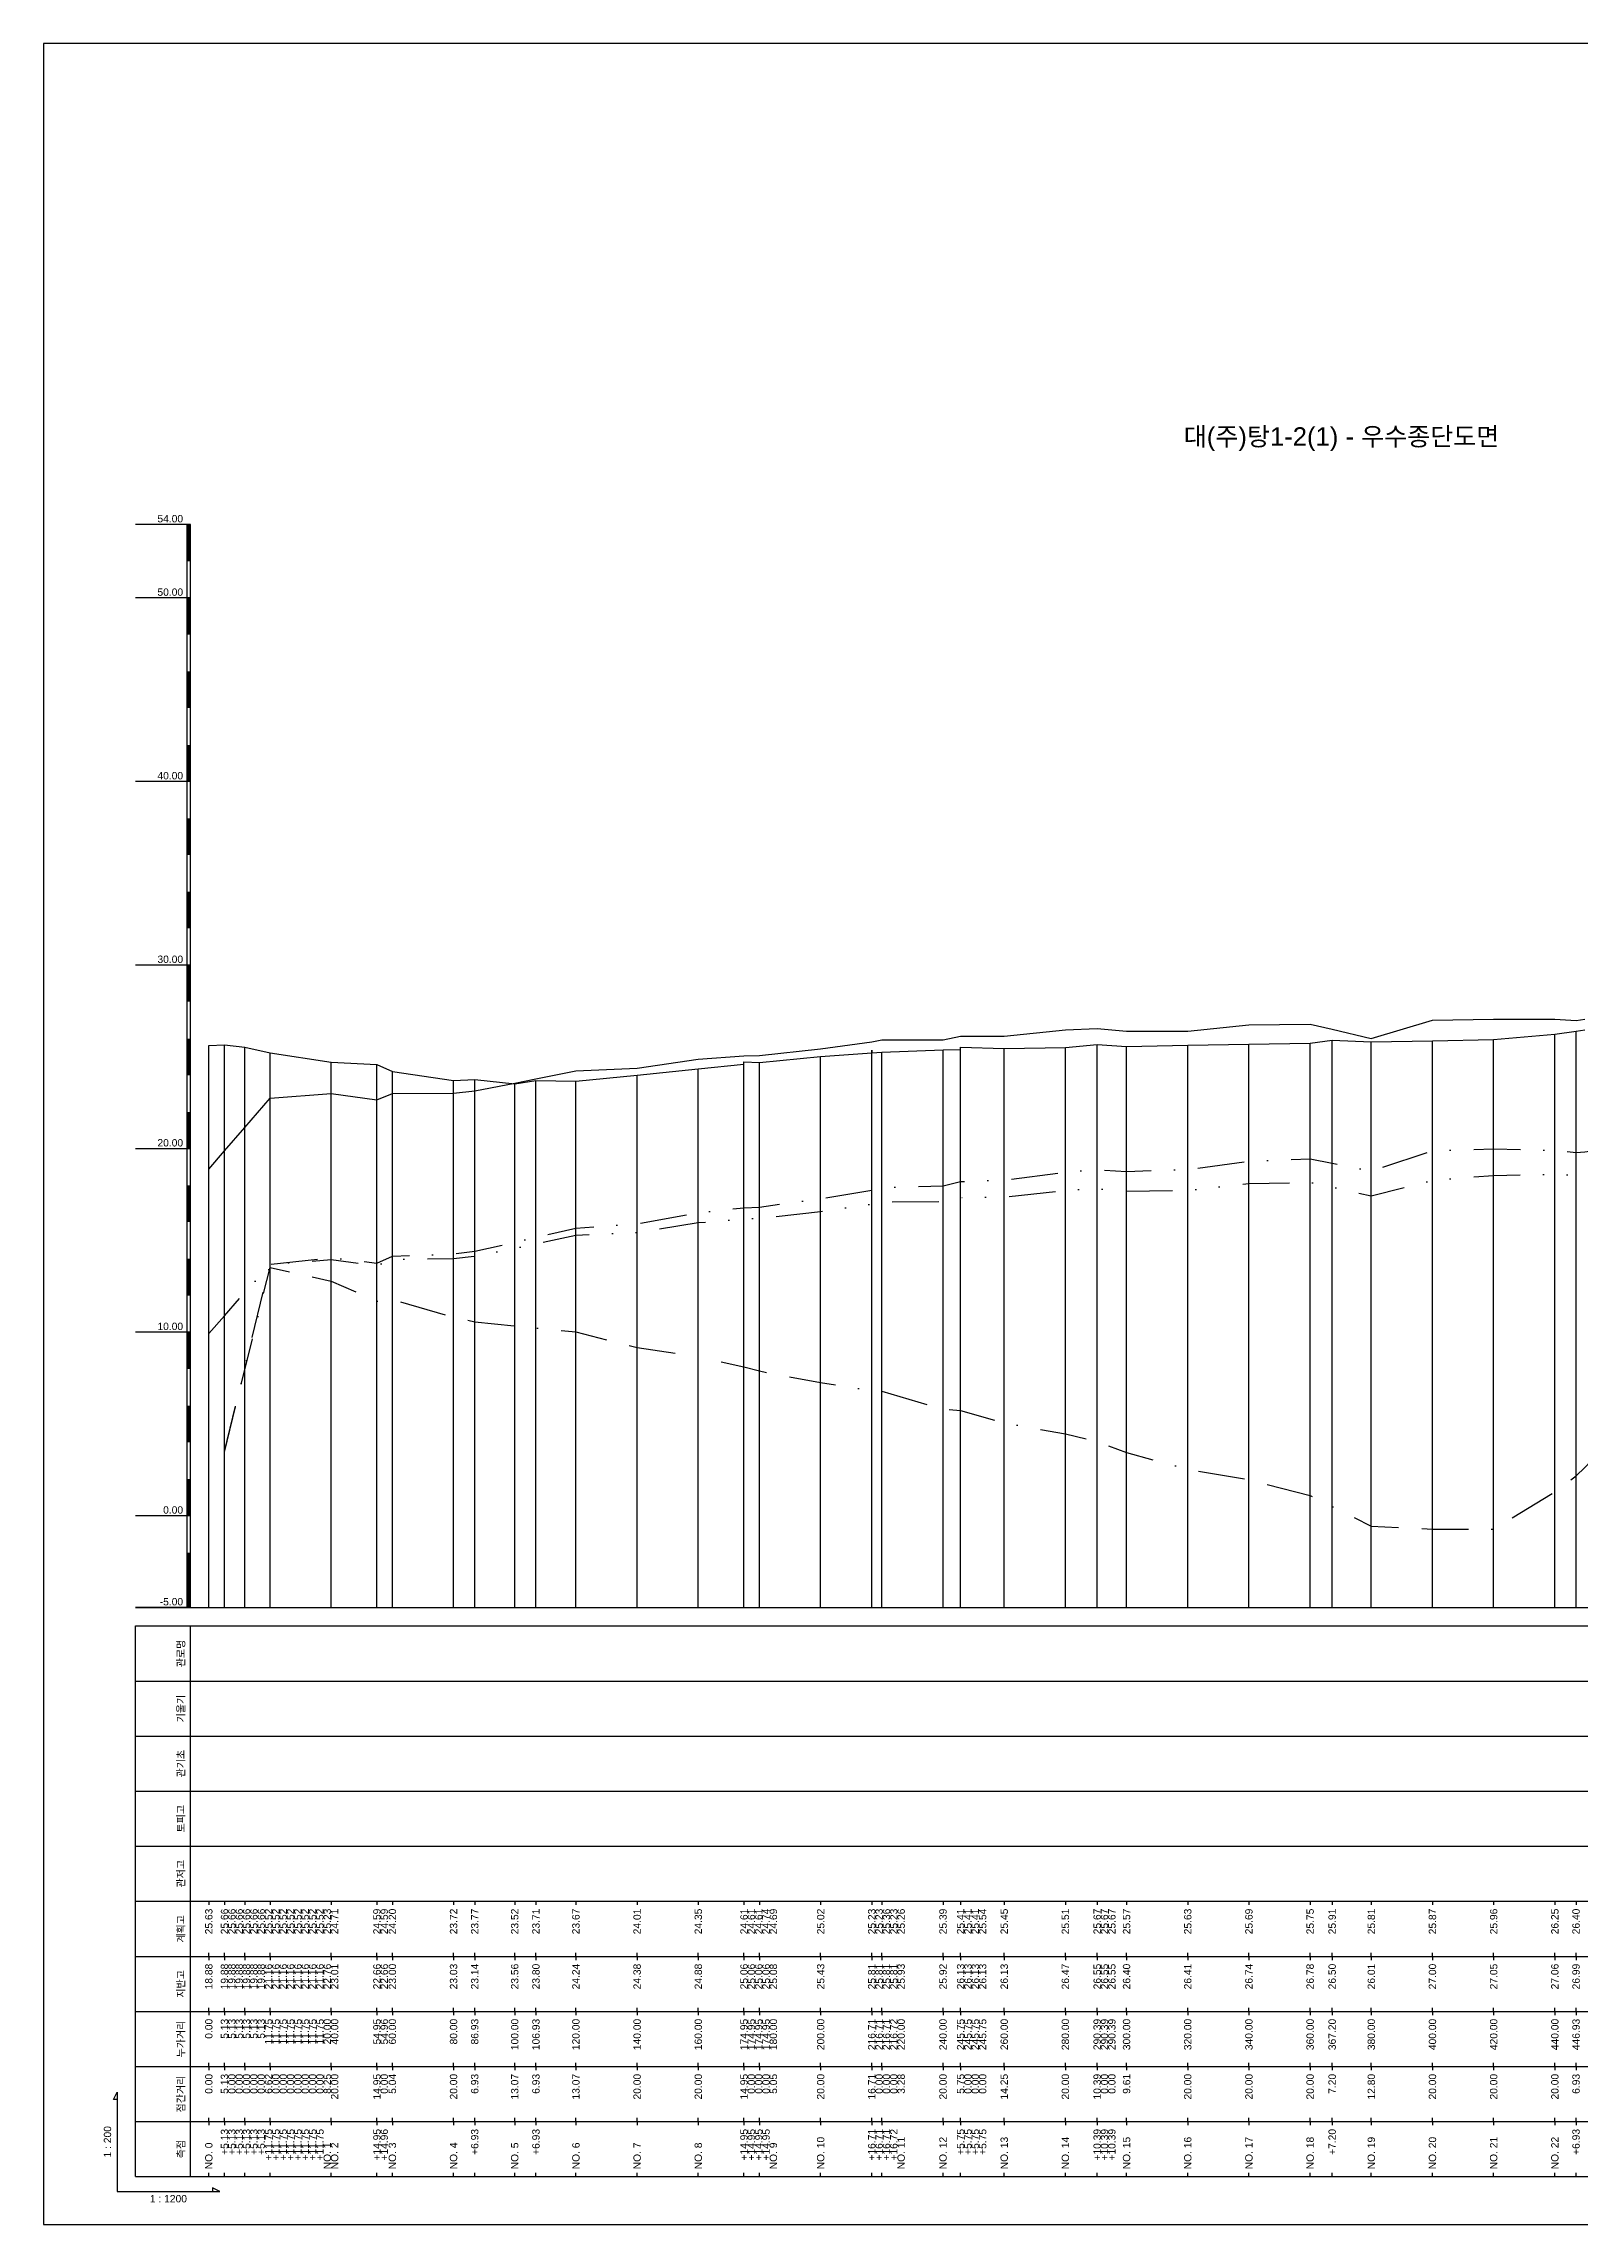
# Model space of a CAD drawing. Header units: millimetres. Extents: x -105495 to 3444, y -108190 to 2013.
# Drawn here: x 20 to 439, y -9660 to -9066 of the extents above; entities that cross this region are included whole.
import ezdxf
from ezdxf.enums import TextEntityAlignment as Align

# ---------------------------------------------------------------- set-up
doc = ezdxf.new("R2010")
doc.units = ezdxf.units.MM
for name, pattern in [('BORDER', [44.45, 12.7, -6.35, 12.7, -6.35, 0, -6.35]), ('DASHDOT', [25.4, 12.7, -6.35, 0, -6.35]), ('DIVIDE', [31.75, 12.7, -6.35, 0, -6.35, 0, -6.35])]:
    doc.linetypes.add(name, pattern=pattern)
for name, color, linetype in [('KZ_종단_계획선', 1, 'Continuous'), ('KZ_종단_노선명', 7, 'Continuous'), ('KZ_종단_도각', 7, 'Continuous'), ('KZ_종단_수직선', 7, 'Continuous'), ('KZ_종단_암선1', 56, 'DASHDOT'), ('KZ_종단_암선2', 4, 'DIVIDE'), ('KZ_종단_암선3', 6, 'BORDER'), ('KZ_종단_지반선', 3, 'Continuous'), ('KZ_종단_테이블문자', 7, 'Continuous'), ('KZ_종단_테이블선', 7, 'Continuous'), ('KZ_종단_폴대', 7, 'Continuous')]:
    doc.layers.add(name, color=color, linetype=linetype)
doc.styles.get("Standard").update_dxf_attribs({"font": 'arial.ttf'})

msp = doc.modelspace()

# ---------------------------------------------------------------- linework, layer by layer
at = {"layer": 'KZ_종단_계획선'}
msp.add_lwpolyline([(65, -9338.86), (69.27, -9338.71), (69.27, -9338.71), (69.27, -9338.71), (69.27, -9338.71), (69.27, -9338.71), (69.27, -9338.71), (74.79, -9339.37), (74.79, -9339.37), (74.79, -9339.37), (74.79, -9339.37), (74.79, -9339.37), (74.79, -9339.37), (74.79, -9339.37), (74.79, -9339.37), (81.67, -9340.86), (98.33, -9343.43), (110.79, -9344.03), (110.8, -9344.03), (115, -9346.01), (131.67, -9348.41), (137.44, -9348.14), (148.33, -9349.38), (154.11, -9348.46), (165, -9348.64), (181.67, -9346.94), (198.33, -9345.24), (210.79, -9343.97), (210.79, -9343.97), (210.79, -9343.97), (210.79, -9343.3), (215, -9343.54), (231.67, -9341.88), (245.59, -9340.85), (245.59, -9340.85), (245.59, -9340.19), (245.6, -9340.85), (248.33, -9340.69), (265, -9340.06), (269.79, -9339.97), (269.8, -9339.97), (269.8, -9339.97), (269.8, -9339.31), (281.67, -9339.75), (298.33, -9339.45), (306.99, -9338.63), (306.99, -9338.63), (306.99, -9338.63), (315, -9339.15), (331.67, -9338.84), (348.33, -9338.54), (365, -9338.23), (371, -9337.46), (381.67, -9337.93), (398.33, -9337.63), (415, -9337.22), (431.67, -9335.77), (437.44, -9334.98), (439.82, -9334.61)], dxfattribs=at)
at = {"layer": 'KZ_종단_도각'}
msp.add_lwpolyline([(20, -9660), (861, -9660), (861, -9066), (20, -9066)], close=True, dxfattribs=at)
at = {"layer": 'KZ_종단_수직선'}
for p, q in [((371, -9492), (371, -9337.46)), ((398.33, -9492), (398.33, -9337.63)), ((415, -9492), (415, -9337.22)), ((431.67, -9492), (431.67, -9335.77)), ((437.44, -9492), (437.44, -9334.98)), ((65, -9492), (65, -9338.86)), ((69.27, -9492), (69.27, -9338.71)), ((69.27, -9492), (69.27, -9338.71)), ((69.27, -9492), (69.27, -9338.71)), ((69.27, -9492), (69.27, -9338.71)), ((69.27, -9492), (69.27, -9338.71)), ((69.27, -9492), (69.27, -9338.71)), ((74.79, -9492), (74.79, -9339.37)), ((74.79, -9492), (74.79, -9339.37)), ((74.79, -9492), (74.79, -9339.37)), ((74.79, -9492), (74.79, -9339.37)), ((74.79, -9492), (74.79, -9339.37)), ((74.79, -9492), (74.79, -9339.37)), ((74.79, -9492), (74.79, -9339.37)), ((74.79, -9492), (74.79, -9339.37)), ((81.67, -9492), (81.67, -9340.86)), ((98.33, -9492), (98.33, -9343.43)), ((210.79, -9492), (210.79, -9343.3)), ((215, -9492), (215, -9343.54)), ((231.67, -9492), (231.67, -9341.88)), ((245.59, -9492), (245.59, -9340.19)), ((245.59, -9492), (245.59, -9340.85)), ((245.59, -9492), (245.59, -9340.85)), ((245.6, -9492), (245.6, -9340.85)), ((248.33, -9492), (248.33, -9340.69)), ((265, -9492), (265, -9340.06)), ((269.79, -9492), (269.79, -9339.31)), ((269.79, -9492), (269.79, -9339.97)), ((269.79, -9492), (269.79, -9339.97)), ((269.79, -9492), (269.79, -9339.97)), ((281.67, -9492), (281.67, -9339.75)), ((298.33, -9492), (298.33, -9339.45)), ((306.99, -9492), (306.99, -9338.63)), ((306.99, -9492), (306.99, -9338.63)), ((306.99, -9492), (306.99, -9338.63)), ((315, -9492), (315, -9339.15)), ((331.67, -9492), (331.67, -9338.84)), ((348.33, -9492), (348.33, -9338.54)), ((365, -9492), (365, -9338.23)), ((381.67, -9492), (381.67, -9337.93)), ((110.79, -9492), (110.79, -9344.03)), ((110.8, -9492), (110.8, -9344.03)), ((115, -9492), (115, -9346.01)), ((131.67, -9492), (131.67, -9348.41)), ((137.44, -9492), (137.44, -9348.14)), ((148.33, -9492), (148.33, -9349.38)), ((154.11, -9492), (154.11, -9348.46)), ((165, -9492), (165, -9348.64)), ((181.67, -9492), (181.67, -9346.94)), ((198.33, -9492), (198.33, -9345.24)), ((210.79, -9492), (210.79, -9343.97)), ((210.79, -9492), (210.79, -9343.97)), ((210.79, -9492), (210.79, -9343.97))]:
    msp.add_line(p, q, dxfattribs=at)
at = {"layer": 'KZ_종단_암선1', "flags": 128}
msp.add_lwpolyline([(65, -9417.36), (69.27, -9412.52), (69.27, -9412.52), (69.27, -9412.52), (69.27, -9412.52), (69.27, -9412.52), (69.27, -9412.52), (74.79, -9406.27), (74.79, -9406.27), (74.79, -9406.27), (74.79, -9406.27), (74.79, -9406.27), (74.79, -9406.27), (74.79, -9406.27), (74.79, -9406.27), (81.67, -9398.48), (98.33, -9396.74), (110.79, -9398.14), (110.8, -9398.14), (115, -9396.3), (131.67, -9395.67), (137.44, -9394.93), (148.33, -9392.51), (154.11, -9391.16), (165, -9388.61), (181.67, -9387.43), (198.33, -9384.42), (210.79, -9383.11), (210.79, -9383.11), (210.79, -9383.11), (210.79, -9383.11), (215, -9382.89), (231.67, -9380.62), (245.59, -9378.3), (245.59, -9378.3), (245.59, -9378.3), (245.6, -9378.3), (248.33, -9377.61), (265, -9377.13), (269.79, -9375.93), (269.79, -9375.93), (269.79, -9375.93), (269.79, -9375.93), (281.67, -9375.56), (298.33, -9373.35), (306.99, -9372.71), (306.99, -9372.71), (306.99, -9372.71), (315, -9373.2), (331.67, -9372.65), (348.33, -9370.45), (365, -9369.75), (371, -9370.96), (381.67, -9373.11), (398.33, -9367.6), (415, -9367.04), (431.67, -9367.43), (437.44, -9368.07), (439.82, -9367.83), (448.33, -9366.68), (465, -9363.28), (481.67, -9357.9), (498.33, -9358.71), (515, -9353.58), (520.77, -9353.62), (531.67, -9353.69), (548.33, -9348.1), (565, -9336.73), (570.77, -9336.05), (581.67, -9334.76), (598.33, -9334.83), (615, -9328.97), (620.77, -9329), (631.67, -9329.06), (648.33, -9311.23), (665, -9311.87), (681.67, -9285.62), (682.12, -9285.57)], dxfattribs=at)
at = {"layer": 'KZ_종단_암선2', "flags": 128}
msp.add_lwpolyline([(69.27, -9449.46), (69.27, -9449.46), (69.27, -9449.46), (69.27, -9449.46), (69.27, -9449.46), (69.27, -9449.46), (74.79, -9426.78), (74.79, -9426.78), (74.79, -9426.78), (74.79, -9426.78), (74.79, -9426.78), (74.79, -9426.78), (74.79, -9426.78), (74.79, -9426.78), (81.67, -9398.53), (98.33, -9397.18), (110.79, -9398.87), (110.8, -9398.87), (115, -9397.12), (131.67, -9396.87), (137.44, -9396.27), (148.33, -9394.09), (154.11, -9392.88), (165, -9390.59), (181.67, -9389.79), (198.33, -9387.15), (210.79, -9386.13), (210.79, -9386.13), (210.79, -9386.13), (210.79, -9386.13), (215, -9386), (231.67, -9384.12), (245.59, -9382.11), (245.59, -9382.11), (245.59, -9382.11), (245.6, -9382.11), (248.33, -9381.48), (265, -9381.37), (269.79, -9380.28), (269.79, -9380.28), (269.79, -9380.28), (269.79, -9380.28), (281.67, -9380.18), (298.33, -9378.33), (306.99, -9377.88), (306.99, -9377.88), (306.99, -9377.88), (315, -9378.54), (331.67, -9378.35), (348.33, -9376.5), (365, -9376.15), (371, -9377.48), (381.67, -9379.86), (398.33, -9375.62), (415, -9374.26), (431.67, -9373.93), (437.44, -9374.21), (439.82, -9373.82), (448.33, -9372.15), (465, -9367.67), (481.67, -9361.19), (498.33, -9360.83), (515, -9354.77), (520.77, -9354.96), (531.67, -9355.31), (548.33, -9350.13), (565, -9339.95), (570.77, -9339.72), (581.67, -9339.28), (598.33, -9340.73), (615, -9336.33), (620.77, -9336.9), (631.67, -9337.96), (648.33, -9321.74), (665, -9324.04), (681.67, -9299.51), (682.12, -9299.5)], dxfattribs=at)
at = {"layer": 'KZ_종단_암선3', "flags": 128}
msp.add_lwpolyline([(69.27, -9449.66), (69.27, -9449.66), (69.27, -9449.66), (69.27, -9449.66), (69.27, -9449.66), (69.27, -9449.66), (74.79, -9427.24), (74.79, -9427.24), (74.79, -9427.24), (74.79, -9427.24), (74.79, -9427.24), (74.79, -9427.24), (74.79, -9427.24), (74.79, -9427.24), (81.67, -9399.32), (98.33, -9403.05), (110.79, -9408.55), (110.8, -9408.55), (115, -9408.09), (131.67, -9412.95), (137.44, -9414.12), (148.33, -9415.29), (154.11, -9415.84), (165, -9416.89), (181.67, -9421.19), (198.33, -9423.63), (210.79, -9426.41), (210.79, -9426.41), (210.79, -9426.41), (210.79, -9426.41), (215, -9427.55), (231.67, -9430.7), (245.59, -9432.88), (245.59, -9432.88), (245.59, -9432.88), (245.6, -9432.88), (248.33, -9433.07), (265, -9437.94), (269.79, -9438.27), (269.79, -9438.27), (269.79, -9438.27), (269.79, -9438.27), (281.67, -9441.67), (298.33, -9444.71), (306.99, -9446.77), (306.99, -9446.77), (306.99, -9446.77), (315, -9449.74), (331.67, -9454.32), (348.33, -9457.18), (365, -9461.46), (371, -9464.46), (381.67, -9469.79), (398.33, -9470.62), (415, -9470.63), (431.67, -9460.49), (437.44, -9456.12), (439.82, -9453.8), (448.33, -9445.05), (465, -9426.22), (481.67, -9404.6), (498.33, -9389.1), (515, -9366.15), (520.77, -9401.1), (565, -9341.35), (570.77, -9341.53), (581.67, -9341.88), (598.33, -9344.52), (615, -9341.31), (620.77, -9342.28), (631.67, -9344.11), (648.33, -9329.05), (665, -9332.49), (681.67, -9309.06), (682.12, -9309.09)], dxfattribs=at)
at = {"layer": 'KZ_종단_지반선', "flags": 128}
msp.add_lwpolyline([(65, -9372.59), (69.27, -9367.62), (69.27, -9367.62), (69.27, -9367.62), (69.27, -9367.62), (69.27, -9367.62), (69.27, -9367.62), (74.79, -9361.2), (74.79, -9361.2), (74.79, -9361.2), (74.79, -9361.2), (74.79, -9361.2), (74.79, -9361.2), (74.79, -9361.2), (74.79, -9361.2), (81.67, -9353.2), (98.33, -9351.94), (110.79, -9353.71), (110.8, -9353.71), (115, -9351.99), (131.67, -9351.85), (137.44, -9351.28), (148.33, -9349.18), (154.11, -9348.01), (165, -9345.79), (181.67, -9345.11), (198.33, -9342.6), (210.79, -9341.68), (210.79, -9341.68), (210.79, -9341.68), (210.79, -9341.68), (215, -9341.59), (231.67, -9339.84), (245.59, -9337.94), (245.59, -9337.94), (245.59, -9337.94), (245.6, -9337.94), (248.33, -9337.34), (265, -9337.38), (269.79, -9336.33), (269.79, -9336.33), (269.79, -9336.33), (269.79, -9336.33), (281.67, -9336.33), (298.33, -9334.64), (306.99, -9334.26), (306.99, -9334.26), (306.99, -9334.26), (315, -9335), (331.67, -9334.96), (348.33, -9333.28), (365, -9333.09), (371, -9334.49), (381.67, -9336.96), (398.33, -9332), (415, -9331.73), (431.67, -9331.68), (437.44, -9332.07), (439.82, -9331.73)], dxfattribs=at)
at = {"layer": 'KZ_종단_테이블선'}
for p, q in [((45, -9492), (687.12, -9492)), ((45, -9512), (45, -9497)), ((45, -9497), (687.12, -9497)), ((60, -9512), (60, -9497)), ((45, -9527), (45, -9512)), ((45, -9512), (687.12, -9512)), ((60, -9527), (60, -9512)), ((45, -9542), (45, -9527)), ((45, -9527), (687.12, -9527)), ((60, -9542), (60, -9527)), ((45, -9557), (45, -9542)), ((45, -9542), (687.12, -9542)), ((60, -9557), (60, -9542)), ((45, -9572), (45, -9557)), ((45, -9557), (687.12, -9557)), ((60, -9572), (60, -9557)), ((45, -9587), (45, -9572)), ((45, -9572), (687.12, -9572)), ((60, -9587), (60, -9572)), ((65, -9572), (65, -9573)), ((69.27, -9572), (69.27, -9573)), ((69.27, -9572), (69.27, -9573)), ((69.27, -9572), (69.27, -9573)), ((69.27, -9572), (69.27, -9573)), ((69.27, -9572), (69.27, -9573)), ((69.27, -9572), (69.27, -9573)), ((74.79, -9572), (74.79, -9573)), ((74.79, -9572), (74.79, -9573)), ((74.79, -9572), (74.79, -9573)), ((74.79, -9572), (74.79, -9573)), ((74.79, -9572), (74.79, -9573)), ((74.79, -9572), (74.79, -9573)), ((74.79, -9572), (74.79, -9573)), ((74.79, -9572), (74.79, -9573)), ((81.67, -9572), (81.67, -9573)), ((98.33, -9572), (98.33, -9573)), ((110.79, -9572), (110.79, -9573)), ((110.8, -9572), (110.8, -9573)), ((115, -9572), (115, -9573)), ((131.67, -9572), (131.67, -9573)), ((137.44, -9572), (137.44, -9573)), ((148.33, -9572), (148.33, -9573)), ((154.11, -9572), (154.11, -9573)), ((165, -9572), (165, -9573)), ((181.67, -9572), (181.67, -9573)), ((198.33, -9572), (198.33, -9573)), ((210.79, -9572), (210.79, -9573)), ((210.79, -9572), (210.79, -9573)), ((210.79, -9572), (210.79, -9573)), ((210.79, -9572), (210.79, -9573)), ((215, -9572), (215, -9573)), ((231.67, -9572), (231.67, -9573)), ((245.59, -9572), (245.59, -9573)), ((245.59, -9572), (245.59, -9573)), ((245.59, -9572), (245.59, -9573)), ((245.6, -9572), (245.6, -9573)), ((248.33, -9572), (248.33, -9573)), ((265, -9572), (265, -9573)), ((269.79, -9572), (269.79, -9573)), ((269.79, -9572), (269.79, -9573)), ((269.79, -9572), (269.79, -9573)), ((269.79, -9572), (269.79, -9573)), ((281.67, -9572), (281.67, -9573)), ((298.33, -9572), (298.33, -9573)), ((306.99, -9572), (306.99, -9573)), ((306.99, -9572), (306.99, -9573)), ((306.99, -9572), (306.99, -9573)), ((315, -9572), (315, -9573)), ((331.67, -9572), (331.67, -9573)), ((348.33, -9572), (348.33, -9573)), ((365, -9572), (365, -9573)), ((371, -9572), (371, -9573)), ((381.67, -9572), (381.67, -9573)), ((398.33, -9572), (398.33, -9573)), ((415, -9572), (415, -9573)), ((431.67, -9572), (431.67, -9573)), ((437.44, -9572), (437.44, -9573)), ((45, -9602), (45, -9587)), ((45, -9587), (687.12, -9587)), ((60, -9602), (60, -9587)), ((65, -9587), (65, -9586)), ((65, -9587), (65, -9588)), ((69.27, -9587), (69.27, -9586)), ((69.27, -9587), (69.27, -9586)), ((69.27, -9587), (69.27, -9586)), ((69.27, -9587), (69.27, -9586)), ((69.27, -9587), (69.27, -9586)), ((69.27, -9587), (69.27, -9586)), ((69.27, -9587), (69.27, -9588)), ((69.27, -9587), (69.27, -9588)), ((69.27, -9587), (69.27, -9588)), ((69.27, -9587), (69.27, -9588)), ((69.27, -9587), (69.27, -9588)), ((69.27, -9587), (69.27, -9588)), ((74.79, -9587), (74.79, -9586)), ((74.79, -9587), (74.79, -9586)), ((74.79, -9587), (74.79, -9586)), ((74.79, -9587), (74.79, -9586)), ((74.79, -9587), (74.79, -9586)), ((74.79, -9587), (74.79, -9586)), ((74.79, -9587), (74.79, -9586)), ((74.79, -9587), (74.79, -9586)), ((74.79, -9587), (74.79, -9588)), ((74.79, -9587), (74.79, -9588)), ((74.79, -9587), (74.79, -9588)), ((74.79, -9587), (74.79, -9588)), ((74.79, -9587), (74.79, -9588)), ((74.79, -9587), (74.79, -9588)), ((74.79, -9587), (74.79, -9588)), ((74.79, -9587), (74.79, -9588)), ((81.67, -9587), (81.67, -9586)), ((81.67, -9587), (81.67, -9588)), ((98.33, -9587), (98.33, -9586)), ((98.33, -9587), (98.33, -9588)), ((110.79, -9587), (110.79, -9586)), ((110.79, -9587), (110.79, -9588)), ((110.8, -9587), (110.8, -9586)), ((110.8, -9587), (110.8, -9588)), ((115, -9587), (115, -9586)), ((115, -9587), (115, -9588)), ((131.67, -9587), (131.67, -9586)), ((131.67, -9587), (131.67, -9588)), ((137.44, -9587), (137.44, -9586)), ((137.44, -9587), (137.44, -9588)), ((148.33, -9587), (148.33, -9586)), ((148.33, -9587), (148.33, -9588)), ((154.11, -9587), (154.11, -9586)), ((154.11, -9587), (154.11, -9588)), ((165, -9587), (165, -9586)), ((165, -9587), (165, -9588)), ((181.67, -9587), (181.67, -9586)), ((181.67, -9587), (181.67, -9588)), ((198.33, -9587), (198.33, -9586)), ((198.33, -9587), (198.33, -9588)), ((210.79, -9587), (210.79, -9586)), ((210.79, -9587), (210.79, -9586)), ((210.79, -9587), (210.79, -9586)), ((210.79, -9587), (210.79, -9586)), ((210.79, -9587), (210.79, -9588)), ((210.79, -9587), (210.79, -9588)), ((210.79, -9587), (210.79, -9588)), ((210.79, -9587), (210.79, -9588)), ((215, -9587), (215, -9586)), ((215, -9587), (215, -9588)), ((231.67, -9587), (231.67, -9586)), ((231.67, -9587), (231.67, -9588)), ((245.59, -9587), (245.59, -9586)), ((245.59, -9587), (245.59, -9586)), ((245.59, -9587), (245.59, -9586)), ((245.59, -9587), (245.59, -9588)), ((245.59, -9587), (245.59, -9588)), ((245.59, -9587), (245.59, -9588)), ((245.6, -9587), (245.6, -9586)), ((245.6, -9587), (245.6, -9588)), ((248.33, -9587), (248.33, -9586)), ((248.33, -9587), (248.33, -9588)), ((265, -9587), (265, -9586)), ((265, -9587), (265, -9588)), ((269.79, -9587), (269.79, -9586)), ((269.79, -9587), (269.79, -9586)), ((269.79, -9587), (269.79, -9586)), ((269.79, -9587), (269.79, -9586)), ((269.79, -9587), (269.79, -9588)), ((269.79, -9587), (269.79, -9588)), ((269.79, -9587), (269.79, -9588)), ((269.79, -9587), (269.79, -9588)), ((281.67, -9587), (281.67, -9586)), ((281.67, -9587), (281.67, -9588)), ((298.33, -9587), (298.33, -9586)), ((298.33, -9587), (298.33, -9588)), ((306.99, -9587), (306.99, -9586)), ((306.99, -9587), (306.99, -9586)), ((306.99, -9587), (306.99, -9586)), ((306.99, -9587), (306.99, -9588)), ((306.99, -9587), (306.99, -9588)), ((306.99, -9587), (306.99, -9588)), ((315, -9587), (315, -9586)), ((315, -9587), (315, -9588)), ((331.67, -9587), (331.67, -9586)), ((331.67, -9587), (331.67, -9588)), ((348.33, -9587), (348.33, -9586)), ((348.33, -9587), (348.33, -9588)), ((365, -9587), (365, -9586)), ((365, -9587), (365, -9588)), ((371, -9587), (371, -9586)), ((371, -9587), (371, -9588)), ((381.67, -9587), (381.67, -9586)), ((381.67, -9587), (381.67, -9588)), ((398.33, -9587), (398.33, -9586)), ((398.33, -9587), (398.33, -9588)), ((415, -9587), (415, -9586)), ((415, -9587), (415, -9588)), ((431.67, -9587), (431.67, -9586)), ((431.67, -9587), (431.67, -9588)), ((437.44, -9587), (437.44, -9586)), ((437.44, -9587), (437.44, -9588)), ((45, -9617), (45, -9602)), ((45, -9602), (687.12, -9602)), ((60, -9617), (60, -9602)), ((65, -9602), (65, -9601)), ((65, -9602), (65, -9603)), ((69.27, -9602), (69.27, -9601)), ((69.27, -9602), (69.27, -9601)), ((69.27, -9602), (69.27, -9601)), ((69.27, -9602), (69.27, -9601)), ((69.27, -9602), (69.27, -9601)), ((69.27, -9602), (69.27, -9601)), ((69.27, -9602), (69.27, -9603)), ((69.27, -9602), (69.27, -9603)), ((69.27, -9602), (69.27, -9603)), ((69.27, -9602), (69.27, -9603)), ((69.27, -9602), (69.27, -9603)), ((69.27, -9602), (69.27, -9603)), ((74.79, -9602), (74.79, -9601)), ((74.79, -9602), (74.79, -9601)), ((74.79, -9602), (74.79, -9601)), ((74.79, -9602), (74.79, -9601)), ((74.79, -9602), (74.79, -9601)), ((74.79, -9602), (74.79, -9601)), ((74.79, -9602), (74.79, -9601)), ((74.79, -9602), (74.79, -9601)), ((74.79, -9602), (74.79, -9603)), ((74.79, -9602), (74.79, -9603)), ((74.79, -9602), (74.79, -9603)), ((74.79, -9602), (74.79, -9603)), ((74.79, -9602), (74.79, -9603)), ((74.79, -9602), (74.79, -9603)), ((74.79, -9602), (74.79, -9603)), ((74.79, -9602), (74.79, -9603)), ((81.67, -9602), (81.67, -9601)), ((81.67, -9602), (81.67, -9603)), ((98.33, -9602), (98.33, -9601)), ((98.33, -9602), (98.33, -9603)), ((110.79, -9602), (110.79, -9601)), ((110.79, -9602), (110.79, -9603)), ((110.8, -9602), (110.8, -9601)), ((110.8, -9602), (110.8, -9603)), ((115, -9602), (115, -9601)), ((115, -9602), (115, -9603)), ((131.67, -9602), (131.67, -9601)), ((131.67, -9602), (131.67, -9603)), ((137.44, -9602), (137.44, -9601)), ((137.44, -9602), (137.44, -9603)), ((148.33, -9602), (148.33, -9601)), ((148.33, -9602), (148.33, -9603)), ((154.11, -9602), (154.11, -9601)), ((154.11, -9602), (154.11, -9603)), ((165, -9602), (165, -9601)), ((165, -9602), (165, -9603)), ((181.67, -9602), (181.67, -9601)), ((181.67, -9602), (181.67, -9603)), ((198.33, -9602), (198.33, -9601)), ((198.33, -9602), (198.33, -9603)), ((210.79, -9602), (210.79, -9601)), ((210.79, -9602), (210.79, -9601)), ((210.79, -9602), (210.79, -9601)), ((210.79, -9602), (210.79, -9601)), ((210.79, -9602), (210.79, -9603)), ((210.79, -9602), (210.79, -9603)), ((210.79, -9602), (210.79, -9603)), ((210.79, -9602), (210.79, -9603)), ((215, -9602), (215, -9601)), ((215, -9602), (215, -9603)), ((231.67, -9602), (231.67, -9601)), ((231.67, -9602), (231.67, -9603)), ((245.59, -9602), (245.59, -9601)), ((245.59, -9602), (245.59, -9601)), ((245.59, -9602), (245.59, -9601)), ((245.59, -9602), (245.59, -9603)), ((245.59, -9602), (245.59, -9603)), ((245.59, -9602), (245.59, -9603)), ((245.6, -9602), (245.6, -9601)), ((245.6, -9602), (245.6, -9603)), ((248.33, -9602), (248.33, -9601)), ((248.33, -9602), (248.33, -9603)), ((265, -9602), (265, -9601)), ((265, -9602), (265, -9603)), ((269.79, -9602), (269.79, -9601)), ((269.79, -9602), (269.79, -9601)), ((269.79, -9602), (269.79, -9601)), ((269.79, -9602), (269.79, -9601)), ((269.79, -9602), (269.79, -9603)), ((269.79, -9602), (269.79, -9603)), ((269.79, -9602), (269.79, -9603)), ((269.79, -9602), (269.79, -9603)), ((281.67, -9602), (281.67, -9601)), ((281.67, -9602), (281.67, -9603)), ((298.33, -9602), (298.33, -9601)), ((298.33, -9602), (298.33, -9603)), ((306.99, -9602), (306.99, -9601)), ((306.99, -9602), (306.99, -9601)), ((306.99, -9602), (306.99, -9601)), ((306.99, -9602), (306.99, -9603)), ((306.99, -9602), (306.99, -9603)), ((306.99, -9602), (306.99, -9603)), ((315, -9602), (315, -9601)), ((315, -9602), (315, -9603)), ((331.67, -9602), (331.67, -9601)), ((331.67, -9602), (331.67, -9603)), ((348.33, -9602), (348.33, -9601)), ((348.33, -9602), (348.33, -9603)), ((365, -9602), (365, -9601)), ((365, -9602), (365, -9603)), ((371, -9602), (371, -9601)), ((371, -9602), (371, -9603)), ((381.67, -9602), (381.67, -9601)), ((381.67, -9602), (381.67, -9603)), ((398.33, -9602), (398.33, -9601)), ((398.33, -9602), (398.33, -9603)), ((415, -9602), (415, -9601)), ((415, -9602), (415, -9603)), ((431.67, -9602), (431.67, -9601)), ((431.67, -9602), (431.67, -9603)), ((437.44, -9602), (437.44, -9601)), ((437.44, -9602), (437.44, -9603)), ((65, -9617), (65, -9616)), ((69.27, -9617), (69.27, -9616)), ((69.27, -9617), (69.27, -9616)), ((69.27, -9617), (69.27, -9616)), ((69.27, -9617), (69.27, -9616)), ((69.27, -9617), (69.27, -9616)), ((69.27, -9617), (69.27, -9616)), ((74.79, -9617), (74.79, -9616)), ((74.79, -9617), (74.79, -9616)), ((74.79, -9617), (74.79, -9616)), ((74.79, -9617), (74.79, -9616)), ((74.79, -9617), (74.79, -9616)), ((74.79, -9617), (74.79, -9616)), ((74.79, -9617), (74.79, -9616)), ((74.79, -9617), (74.79, -9616)), ((81.67, -9617), (81.67, -9616)), ((98.33, -9617), (98.33, -9616)), ((110.79, -9617), (110.79, -9616)), ((110.8, -9617), (110.8, -9616)), ((115, -9617), (115, -9616)), ((131.67, -9617), (131.67, -9616)), ((137.44, -9617), (137.44, -9616)), ((148.33, -9617), (148.33, -9616)), ((154.11, -9617), (154.11, -9616)), ((165, -9617), (165, -9616)), ((181.67, -9617), (181.67, -9616)), ((198.33, -9617), (198.33, -9616)), ((210.79, -9617), (210.79, -9616)), ((210.79, -9617), (210.79, -9616)), ((210.79, -9617), (210.79, -9616)), ((210.79, -9617), (210.79, -9616)), ((215, -9617), (215, -9616)), ((231.67, -9617), (231.67, -9616)), ((245.59, -9617), (245.59, -9616)), ((245.59, -9617), (245.59, -9616)), ((245.59, -9617), (245.59, -9616)), ((245.6, -9617), (245.6, -9616)), ((248.33, -9617), (248.33, -9616)), ((265, -9617), (265, -9616)), ((269.79, -9617), (269.79, -9616)), ((269.79, -9617), (269.79, -9616)), ((269.79, -9617), (269.79, -9616)), ((269.79, -9617), (269.79, -9616)), ((281.67, -9617), (281.67, -9616)), ((298.33, -9617), (298.33, -9616)), ((306.99, -9617), (306.99, -9616)), ((306.99, -9617), (306.99, -9616)), ((306.99, -9617), (306.99, -9616)), ((315, -9617), (315, -9616)), ((331.67, -9617), (331.67, -9616)), ((348.33, -9617), (348.33, -9616)), ((365, -9617), (365, -9616)), ((371, -9617), (371, -9616)), ((381.67, -9617), (381.67, -9616)), ((398.33, -9617), (398.33, -9616)), ((415, -9617), (415, -9616)), ((431.67, -9617), (431.67, -9616)), ((437.44, -9617), (437.44, -9616)), ((45, -9632), (45, -9617)), ((45, -9617), (687.12, -9617)), ((60, -9632), (60, -9617)), ((65, -9617), (65, -9618)), ((69.27, -9617), (69.27, -9618)), ((69.27, -9617), (69.27, -9618)), ((69.27, -9617), (69.27, -9618)), ((69.27, -9617), (69.27, -9618)), ((69.27, -9617), (69.27, -9618)), ((69.27, -9617), (69.27, -9618)), ((74.79, -9617), (74.79, -9618)), ((74.79, -9617), (74.79, -9618)), ((74.79, -9617), (74.79, -9618)), ((74.79, -9617), (74.79, -9618)), ((74.79, -9617), (74.79, -9618)), ((74.79, -9617), (74.79, -9618)), ((74.79, -9617), (74.79, -9618)), ((74.79, -9617), (74.79, -9618)), ((81.67, -9617), (81.67, -9618)), ((98.33, -9617), (98.33, -9618)), ((110.79, -9617), (110.79, -9618)), ((110.8, -9617), (110.8, -9618)), ((115, -9617), (115, -9618)), ((131.67, -9617), (131.67, -9618)), ((137.44, -9617), (137.44, -9618)), ((148.33, -9617), (148.33, -9618)), ((154.11, -9617), (154.11, -9618)), ((165, -9617), (165, -9618)), ((181.67, -9617), (181.67, -9618)), ((198.33, -9617), (198.33, -9618)), ((210.79, -9617), (210.79, -9618)), ((210.79, -9617), (210.79, -9618)), ((210.79, -9617), (210.79, -9618)), ((210.79, -9617), (210.79, -9618)), ((215, -9617), (215, -9618)), ((231.67, -9617), (231.67, -9618)), ((245.59, -9617), (245.59, -9618)), ((245.59, -9617), (245.59, -9618)), ((245.59, -9617), (245.59, -9618)), ((245.6, -9617), (245.6, -9618)), ((248.33, -9617), (248.33, -9618)), ((265, -9617), (265, -9618)), ((269.79, -9617), (269.79, -9618)), ((269.79, -9617), (269.79, -9618)), ((269.79, -9617), (269.79, -9618)), ((269.79, -9617), (269.79, -9618)), ((281.67, -9617), (281.67, -9618)), ((298.33, -9617), (298.33, -9618)), ((306.99, -9617), (306.99, -9618)), ((306.99, -9617), (306.99, -9618)), ((306.99, -9617), (306.99, -9618)), ((315, -9617), (315, -9618)), ((331.67, -9617), (331.67, -9618)), ((348.33, -9617), (348.33, -9618)), ((365, -9617), (365, -9618)), ((371, -9617), (371, -9618)), ((381.67, -9617), (381.67, -9618)), ((398.33, -9617), (398.33, -9618)), ((415, -9617), (415, -9618)), ((431.67, -9617), (431.67, -9618)), ((437.44, -9617), (437.44, -9618)), ((45, -9647), (45, -9632)), ((45, -9632), (687.12, -9632)), ((60, -9647), (60, -9632)), ((65, -9632), (65, -9631)), ((65, -9632), (65, -9633)), ((69.27, -9632), (69.27, -9631)), ((69.27, -9632), (69.27, -9631)), ((69.27, -9632), (69.27, -9631)), ((69.27, -9632), (69.27, -9631)), ((69.27, -9632), (69.27, -9631)), ((69.27, -9632), (69.27, -9631)), ((69.27, -9632), (69.27, -9633)), ((69.27, -9632), (69.27, -9633)), ((69.27, -9632), (69.27, -9633)), ((69.27, -9632), (69.27, -9633)), ((69.27, -9632), (69.27, -9633)), ((69.27, -9632), (69.27, -9633)), ((74.79, -9632), (74.79, -9631)), ((74.79, -9632), (74.79, -9631)), ((74.79, -9632), (74.79, -9631)), ((74.79, -9632), (74.79, -9631)), ((74.79, -9632), (74.79, -9631)), ((74.79, -9632), (74.79, -9631)), ((74.79, -9632), (74.79, -9631)), ((74.79, -9632), (74.79, -9631)), ((74.79, -9632), (74.79, -9633)), ((74.79, -9632), (74.79, -9633)), ((74.79, -9632), (74.79, -9633)), ((74.79, -9632), (74.79, -9633)), ((74.79, -9632), (74.79, -9633)), ((74.79, -9632), (74.79, -9633)), ((74.79, -9632), (74.79, -9633)), ((74.79, -9632), (74.79, -9633)), ((81.67, -9632), (81.67, -9631)), ((81.67, -9632), (81.67, -9633)), ((98.33, -9632), (98.33, -9631)), ((98.33, -9632), (98.33, -9633)), ((110.79, -9632), (110.79, -9631)), ((110.79, -9632), (110.79, -9633)), ((110.8, -9632), (110.8, -9631)), ((110.8, -9632), (110.8, -9633)), ((115, -9632), (115, -9631)), ((115, -9632), (115, -9633)), ((131.67, -9632), (131.67, -9631)), ((131.67, -9632), (131.67, -9633)), ((137.44, -9632), (137.44, -9631)), ((137.44, -9632), (137.44, -9633)), ((148.33, -9632), (148.33, -9631)), ((148.33, -9632), (148.33, -9633)), ((154.11, -9632), (154.11, -9631)), ((154.11, -9632), (154.11, -9633)), ((165, -9632), (165, -9631)), ((165, -9632), (165, -9633)), ((181.67, -9632), (181.67, -9631)), ((181.67, -9632), (181.67, -9633)), ((198.33, -9632), (198.33, -9631)), ((198.33, -9632), (198.33, -9633)), ((210.79, -9632), (210.79, -9631)), ((210.79, -9632), (210.79, -9631)), ((210.79, -9632), (210.79, -9631)), ((210.79, -9632), (210.79, -9631)), ((210.79, -9632), (210.79, -9633)), ((210.79, -9632), (210.79, -9633)), ((210.79, -9632), (210.79, -9633)), ((210.79, -9632), (210.79, -9633)), ((215, -9632), (215, -9631)), ((215, -9632), (215, -9633)), ((231.67, -9632), (231.67, -9631)), ((231.67, -9632), (231.67, -9633)), ((245.59, -9632), (245.59, -9631)), ((245.59, -9632), (245.59, -9631)), ((245.59, -9632), (245.59, -9631)), ((245.59, -9632), (245.59, -9633)), ((245.59, -9632), (245.59, -9633)), ((245.59, -9632), (245.59, -9633)), ((245.6, -9632), (245.6, -9631)), ((245.6, -9632), (245.6, -9633)), ((248.33, -9632), (248.33, -9631)), ((248.33, -9632), (248.33, -9633)), ((265, -9632), (265, -9631)), ((265, -9632), (265, -9633)), ((269.79, -9632), (269.79, -9631)), ((269.79, -9632), (269.79, -9631)), ((269.79, -9632), (269.79, -9631)), ((269.79, -9632), (269.79, -9631)), ((269.79, -9632), (269.79, -9633)), ((269.79, -9632), (269.79, -9633)), ((269.79, -9632), (269.79, -9633)), ((269.79, -9632), (269.79, -9633)), ((281.67, -9632), (281.67, -9631)), ((281.67, -9632), (281.67, -9633)), ((298.33, -9632), (298.33, -9631)), ((298.33, -9632), (298.33, -9633)), ((306.99, -9632), (306.99, -9631)), ((306.99, -9632), (306.99, -9631)), ((306.99, -9632), (306.99, -9631)), ((306.99, -9632), (306.99, -9633)), ((306.99, -9632), (306.99, -9633)), ((306.99, -9632), (306.99, -9633)), ((315, -9632), (315, -9631)), ((315, -9632), (315, -9633)), ((331.67, -9632), (331.67, -9631)), ((331.67, -9632), (331.67, -9633)), ((348.33, -9632), (348.33, -9631)), ((348.33, -9632), (348.33, -9633)), ((365, -9632), (365, -9631)), ((365, -9632), (365, -9633)), ((371, -9632), (371, -9631)), ((371, -9632), (371, -9633)), ((381.67, -9632), (381.67, -9631)), ((381.67, -9632), (381.67, -9633)), ((398.33, -9632), (398.33, -9631)), ((398.33, -9632), (398.33, -9633)), ((415, -9632), (415, -9631)), ((415, -9632), (415, -9633)), ((431.67, -9632), (431.67, -9631)), ((431.67, -9632), (431.67, -9633)), ((437.44, -9632), (437.44, -9631)), ((437.44, -9632), (437.44, -9633)), ((65, -9647), (65, -9646)), ((69.27, -9647), (69.27, -9646)), ((69.27, -9647), (69.27, -9646)), ((69.27, -9647), (69.27, -9646)), ((69.27, -9647), (69.27, -9646)), ((69.27, -9647), (69.27, -9646)), ((69.27, -9647), (69.27, -9646)), ((74.79, -9647), (74.79, -9646)), ((74.79, -9647), (74.79, -9646)), ((74.79, -9647), (74.79, -9646)), ((74.79, -9647), (74.79, -9646)), ((74.79, -9647), (74.79, -9646)), ((74.79, -9647), (74.79, -9646)), ((74.79, -9647), (74.79, -9646)), ((74.79, -9647), (74.79, -9646)), ((81.67, -9647), (81.67, -9646)), ((98.33, -9647), (98.33, -9646)), ((110.79, -9647), (110.79, -9646)), ((110.8, -9647), (110.8, -9646)), ((115, -9647), (115, -9646)), ((131.67, -9647), (131.67, -9646)), ((137.44, -9647), (137.44, -9646)), ((148.33, -9647), (148.33, -9646)), ((154.11, -9647), (154.11, -9646)), ((165, -9647), (165, -9646)), ((181.67, -9647), (181.67, -9646)), ((198.33, -9647), (198.33, -9646)), ((210.79, -9647), (210.79, -9646)), ((210.79, -9647), (210.79, -9646)), ((210.79, -9647), (210.79, -9646)), ((210.79, -9647), (210.79, -9646)), ((215, -9647), (215, -9646)), ((231.67, -9647), (231.67, -9646)), ((245.59, -9647), (245.59, -9646)), ((245.59, -9647), (245.59, -9646)), ((245.59, -9647), (245.59, -9646)), ((245.6, -9647), (245.6, -9646)), ((248.33, -9647), (248.33, -9646)), ((265, -9647), (265, -9646)), ((269.79, -9647), (269.79, -9646)), ((269.79, -9647), (269.79, -9646)), ((269.79, -9647), (269.79, -9646)), ((269.79, -9647), (269.79, -9646)), ((281.67, -9647), (281.67, -9646)), ((298.33, -9647), (298.33, -9646)), ((306.99, -9647), (306.99, -9646)), ((306.99, -9647), (306.99, -9646)), ((306.99, -9647), (306.99, -9646)), ((315, -9647), (315, -9646)), ((331.67, -9647), (331.67, -9646)), ((348.33, -9647), (348.33, -9646)), ((365, -9647), (365, -9646)), ((371, -9647), (371, -9646)), ((381.67, -9647), (381.67, -9646)), ((398.33, -9647), (398.33, -9646)), ((415, -9647), (415, -9646)), ((431.67, -9647), (431.67, -9646)), ((437.44, -9647), (437.44, -9646)), ((45, -9647), (687.12, -9647))]:
    msp.add_line(p, q, dxfattribs=at)
msp.add_lwpolyline([(40, -9626), (39, -9626), (40, -9624), (40, -9651), (68, -9651), (66, -9650), (66, -9651)], dxfattribs=at)
at = {"layer": 'KZ_종단_폴대'}
for p, q in [((60, -9197), (45, -9197)), ((60, -9217), (45, -9217)), ((60, -9267), (45, -9267)), ((60, -9317), (45, -9317)), ((60, -9367), (45, -9367)), ((60, -9417), (45, -9417)), ((60, -9467), (45, -9467)), ((60, -9492), (45, -9492))]:
    msp.add_line(p, q, dxfattribs=at)
at = {"layer": 'KZ_종단_폴대', "const_width": 1}
for points in [[(59.5, -9207), (59.5, -9197)], [(59.5, -9227), (59.5, -9217)], [(59.5, -9247), (59.5, -9237)], [(59.5, -9267), (59.5, -9257)], [(59.5, -9287), (59.5, -9277)], [(59.5, -9307), (59.5, -9297)], [(59.5, -9327), (59.5, -9317)], [(59.5, -9347), (59.5, -9337)], [(59.5, -9367), (59.5, -9357)], [(59.5, -9387), (59.5, -9377)], [(59.5, -9407), (59.5, -9397)], [(59.5, -9427), (59.5, -9417)], [(59.5, -9447), (59.5, -9437)], [(59.5, -9467), (59.5, -9457)], [(59.5, -9492), (59.5, -9477)]]:
    msp.add_lwpolyline(points, dxfattribs=at)
at = {"layer": 'KZ_종단_폴대'}
msp.add_lwpolyline([(60, -9492), (60, -9197), (59, -9197), (59, -9492), (60, -9492)], dxfattribs=at)

# ---------------------------------------------------------------- texts
at = {"layer": 'KZ_종단_노선명'}
msp.add_text('대(주)탕1-2(1) - 우수종단도면', height=5, dxfattribs=at).set_placement((373.56, -9177), align=Align.BOTTOM_CENTER)
at = {"layer": 'KZ_종단_테이블문자'}
for s, p in [('25.63', (65, -9574)), ('25.66', (69.27, -9574)), ('25.66', (71.27, -9574)), ('25.66', (73.27, -9574)), ('25.66', (75.27, -9574)), ('25.66', (77.27, -9574)), ('25.66', (79.27, -9574)), ('25.52', (81.27, -9574)), ('25.52', (83.27, -9574)), ('25.52', (85.27, -9574)), ('25.52', (87.27, -9574)), ('25.52', (89.27, -9574)), ('25.52', (91.27, -9574)), ('25.52', (93.27, -9574)), ('25.52', (95.27, -9574)), ('25.23', (97.27, -9574)), ('24.71', (99.27, -9574)), ('24.59', (110.79, -9574)), ('24.59', (112.79, -9574)), ('24.20', (115, -9574)), ('23.72', (131.67, -9574)), ('23.77', (137.44, -9574)), ('23.52', (148.33, -9574)), ('23.71', (154.11, -9574)), ('23.67', (165, -9574)), ('24.01', (181.67, -9574)), ('24.35', (198.33, -9574)), ('24.61', (210.79, -9574)), ('24.61', (212.79, -9574)), ('24.61', (214.79, -9574)), ('24.74', (216.79, -9574)), ('24.69', (218.79, -9574)), ('25.02', (231.67, -9574)), ('25.23', (245.59, -9574)), ('25.23', (247.59, -9574)), ('25.36', (249.59, -9574)), ('25.23', (251.59, -9574)), ('25.26', (253.59, -9574)), ('25.39', (265, -9574)), ('25.41', (269.79, -9574)), ('25.41', (271.79, -9574)), ('25.41', (273.79, -9574)), ('25.54', (275.79, -9574)), ('25.45', (281.67, -9574)), ('25.51', (298.33, -9574)), ('25.67', (306.99, -9574)), ('25.67', (308.99, -9574)), ('25.67', (310.99, -9574)), ('25.57', (315, -9574)), ('25.63', (331.67, -9574)), ('25.69', (348.33, -9574)), ('25.75', (365, -9574)), ('25.91', (371, -9574)), ('25.81', (381.67, -9574)), ('25.87', (398.33, -9574)), ('25.96', (415, -9574)), ('26.25', (431.67, -9574)), ('26.40', (437.44, -9574)), ('18.88', (65, -9589)), ('19.88', (69.27, -9589)), ('19.88', (71.27, -9589)), ('19.88', (73.27, -9589)), ('19.88', (75.27, -9589)), ('19.88', (77.27, -9589)), ('19.88', (79.27, -9589)), ('21.16', (81.27, -9589)), ('21.16', (83.27, -9589)), ('21.16', (85.27, -9589)), ('21.16', (87.27, -9589)), ('21.16', (89.27, -9589)), ('21.16', (91.27, -9589)), ('21.16', (93.27, -9589)), ('21.16', (95.27, -9589)), ('22.76', (97.27, -9589)), ('23.01', (99.27, -9589)), ('22.66', (110.79, -9589)), ('22.66', (112.79, -9589)), ('23.00', (115, -9589)), ('23.03', (131.67, -9589)), ('23.14', (137.44, -9589)), ('23.56', (148.33, -9589)), ('23.80', (154.11, -9589)), ('24.24', (165, -9589)), ('24.38', (181.67, -9589)), ('24.88', (198.33, -9589)), ('25.06', (210.79, -9589)), ('25.06', (212.79, -9589)), ('25.06', (214.79, -9589)), ('25.06', (216.79, -9589)), ('25.08', (218.79, -9589)), ('25.43', (231.67, -9589)), ('25.81', (245.59, -9589)), ('25.81', (247.59, -9589)), ('25.81', (249.59, -9589)), ('25.81', (251.59, -9589)), ('25.93', (253.59, -9589)), ('25.92', (265, -9589)), ('26.13', (269.79, -9589)), ('26.13', (271.79, -9589)), ('26.13', (273.79, -9589)), ('26.13', (275.79, -9589)), ('26.13', (281.67, -9589)), ('26.47', (298.33, -9589)), ('26.55', (306.99, -9589)), ('26.55', (308.99, -9589)), ('26.55', (310.99, -9589)), ('26.40', (315, -9589)), ('26.41', (331.67, -9589)), ('26.74', (348.33, -9589)), ('26.78', (365, -9589)), ('26.50', (371, -9589)), ('26.01', (381.67, -9589)), ('27.00', (398.33, -9589)), ('27.05', (415, -9589)), ('27.06', (431.67, -9589)), ('26.99', (437.44, -9589)), ('0.00', (65, -9604)), ('5.13', (69.27, -9604)), ('5.13', (71.27, -9604)), ('5.13', (73.27, -9604)), ('5.13', (75.27, -9604)), ('5.13', (77.27, -9604)), ('5.13', (79.27, -9604)), ('11.75', (81.27, -9604)), ('11.75', (83.27, -9604)), ('11.75', (85.27, -9604)), ('11.75', (87.27, -9604)), ('11.75', (89.27, -9604)), ('11.75', (91.27, -9604)), ('11.75', (93.27, -9604)), ('11.75', (95.27, -9604)), ('20.00', (97.27, -9604)), ('40.00', (99.27, -9604)), ('54.95', (110.79, -9604)), ('54.96', (112.79, -9604)), ('60.00', (115, -9604)), ('80.00', (131.67, -9604)), ('86.93', (137.44, -9604)), ('100.00', (148.33, -9604)), ('106.93', (154.11, -9604)), ('120.00', (165, -9604)), ('140.00', (181.67, -9604)), ('160.00', (198.33, -9604)), ('174.95', (210.79, -9604)), ('174.95', (212.79, -9604)), ('174.95', (214.79, -9604)), ('174.95', (216.79, -9604)), ('180.00', (218.79, -9604)), ('200.00', (231.67, -9604)), ('216.71', (245.59, -9604)), ('216.71', (247.59, -9604)), ('216.71', (249.59, -9604)), ('216.72', (251.59, -9604)), ('220.00', (253.59, -9604)), ('240.00', (265, -9604)), ('245.75', (269.79, -9604)), ('245.75', (271.79, -9604)), ('245.75', (273.79, -9604)), ('245.75', (275.79, -9604)), ('260.00', (281.67, -9604)), ('280.00', (298.33, -9604)), ('290.39', (306.99, -9604)), ('290.39', (308.99, -9604)), ('290.39', (310.99, -9604)), ('300.00', (315, -9604)), ('320.00', (331.67, -9604)), ('340.00', (348.33, -9604)), ('360.00', (365, -9604)), ('367.20', (371, -9604)), ('380.00', (381.67, -9604)), ('400.00', (398.33, -9604)), ('420.00', (415, -9604)), ('440.00', (431.67, -9604)), ('446.93', (437.44, -9604)), ('0.00', (65, -9619)), ('5.13', (69.27, -9619)), ('0.00', (71.27, -9619)), ('0.00', (73.27, -9619)), ('0.00', (75.27, -9619)), ('0.00', (77.27, -9619)), ('0.00', (79.27, -9619)), ('6.62', (81.27, -9619)), ('0.00', (83.27, -9619)), ('0.00', (85.27, -9619)), ('0.00', (87.27, -9619)), ('0.00', (89.27, -9619)), ('0.00', (91.27, -9619)), ('0.00', (93.27, -9619)), ('0.00', (95.27, -9619)), ('8.25', (97.27, -9619)), ('20.00', (99.27, -9619)), ('14.95', (110.79, -9619)), ('0.00', (112.79, -9619)), ('5.04', (115, -9619)), ('20.00', (131.67, -9619)), ('6.93', (137.44, -9619)), ('13.07', (148.33, -9619)), ('6.93', (154.11, -9619)), ('13.07', (165, -9619)), ('20.00', (181.67, -9619)), ('20.00', (198.33, -9619)), ('14.95', (210.79, -9619)), ('0.00', (212.79, -9619)), ('0.00', (214.79, -9619)), ('0.00', (216.79, -9619)), ('5.05', (218.79, -9619)), ('20.00', (231.67, -9619)), ('16.71', (245.59, -9619)), ('0.00', (247.59, -9619)), ('0.00', (249.59, -9619)), ('0.00', (251.59, -9619)), ('3.28', (253.59, -9619)), ('20.00', (265, -9619)), ('5.75', (269.79, -9619)), ('0.00', (271.79, -9619)), ('0.00', (273.79, -9619)), ('0.00', (275.79, -9619)), ('14.25', (281.67, -9619)), ('20.00', (298.33, -9619)), ('10.39', (306.99, -9619)), ('0.00', (308.99, -9619)), ('0.00', (310.99, -9619)), ('9.61', (315, -9619)), ('20.00', (331.67, -9619)), ('20.00', (348.33, -9619)), ('20.00', (365, -9619)), ('7.20', (371, -9619)), ('12.80', (381.67, -9619)), ('20.00', (398.33, -9619)), ('20.00', (415, -9619)), ('20.00', (431.67, -9619)), ('6.93', (437.44, -9619)), ('+5.13', (69.27, -9634)), ('+5.13', (71.27, -9634)), ('+5.13', (73.27, -9634)), ('+5.13', (75.27, -9634)), ('+5.13', (77.27, -9634)), ('+5.13', (79.27, -9634)), ('+11.75', (81.27, -9634)), ('+11.75', (83.27, -9634)), ('+11.75', (85.27, -9634)), ('+11.75', (87.27, -9634)), ('+11.75', (89.27, -9634)), ('+11.75', (91.27, -9634)), ('+11.75', (93.27, -9634)), ('+11.75', (95.27, -9634)), ('+14.95', (110.79, -9634)), ('+14.96', (112.79, -9634)), ('+6.93', (137.44, -9634)), ('+6.93', (154.11, -9634)), ('+14.95', (210.79, -9634)), ('+14.95', (212.79, -9634)), ('+14.95', (214.79, -9634)), ('+14.95', (216.79, -9634)), ('+16.71', (245.59, -9634)), ('+16.71', (247.59, -9634)), ('+16.71', (249.59, -9634)), ('+16.72', (251.59, -9634)), ('+5.75', (269.79, -9634)), ('+5.75', (271.79, -9634)), ('+5.75', (273.79, -9634)), ('+5.75', (275.79, -9634)), ('+10.39', (306.99, -9634)), ('+10.39', (308.99, -9634)), ('+10.39', (310.99, -9634)), ('+7.20', (371, -9634)), ('+6.93', (437.44, -9634))]:
    msp.add_text(s, height=2, rotation=90, dxfattribs=at).set_placement(p, align=Align.MIDDLE_RIGHT)
for s, p in [('NO. 0', (65, -9645)), ('NO. 1', (97.27, -9645)), ('NO. 2', (99.27, -9645)), ('NO. 3', (115, -9645)), ('NO. 4', (131.67, -9645)), ('NO. 5', (148.33, -9645)), ('NO. 6', (165, -9645)), ('NO. 7', (181.67, -9645)), ('NO. 8', (198.33, -9645)), ('NO. 9', (218.79, -9645)), ('NO. 10', (231.67, -9645)), ('NO. 11', (253.59, -9645)), ('NO. 12', (265, -9645)), ('NO. 13', (281.67, -9645)), ('NO. 14', (298.33, -9645)), ('NO. 15', (315, -9645)), ('NO. 16', (331.67, -9645)), ('NO. 17', (348.33, -9645)), ('NO. 18', (365, -9645)), ('NO. 19', (381.67, -9645)), ('NO. 20', (398.33, -9645)), ('NO. 21', (415, -9645)), ('NO. 22', (431.67, -9645))]:
    msp.add_text(s, height=2, rotation=90, dxfattribs=at).set_placement(p, align=Align.MIDDLE_LEFT)
at = {"layer": 'KZ_종단_테이블선'}
for s, p in [('관로명', (59, -9504.5)), ('기울기', (59, -9519.5)), ('관기초', (59, -9534.5)), ('토피고', (59, -9549.5)), ('관저고', (59, -9564.5)), ('계획고', (59, -9579.5)), ('지반고', (59, -9594.5)), ('누가거리', (59, -9609.5)), ('점간거리', (59, -9624.5)), ('1 : 200', (39, -9637.5)), ('측점', (59, -9639.5))]:
    msp.add_text(s, height=2, rotation=90, dxfattribs=at).set_placement(p, align=Align.BOTTOM_CENTER)
msp.add_text('1 : 1200', height=2, dxfattribs=at).set_placement((54, -9652), align=Align.TOP_CENTER)
at = {"layer": 'KZ_종단_폴대'}
for s, p in [('54.00', (58, -9197)), ('50.00', (58, -9217)), ('40.00', (58, -9267)), ('30.00', (58, -9317)), ('20.00', (58, -9367)), ('10.00', (58, -9417)), ('0.00', (58, -9467)), ('-5.00', (58, -9492))]:
    msp.add_text(s, height=2, dxfattribs=at).set_placement(p, align=Align.BOTTOM_RIGHT)

doc.saveas('drawing.dxf')
